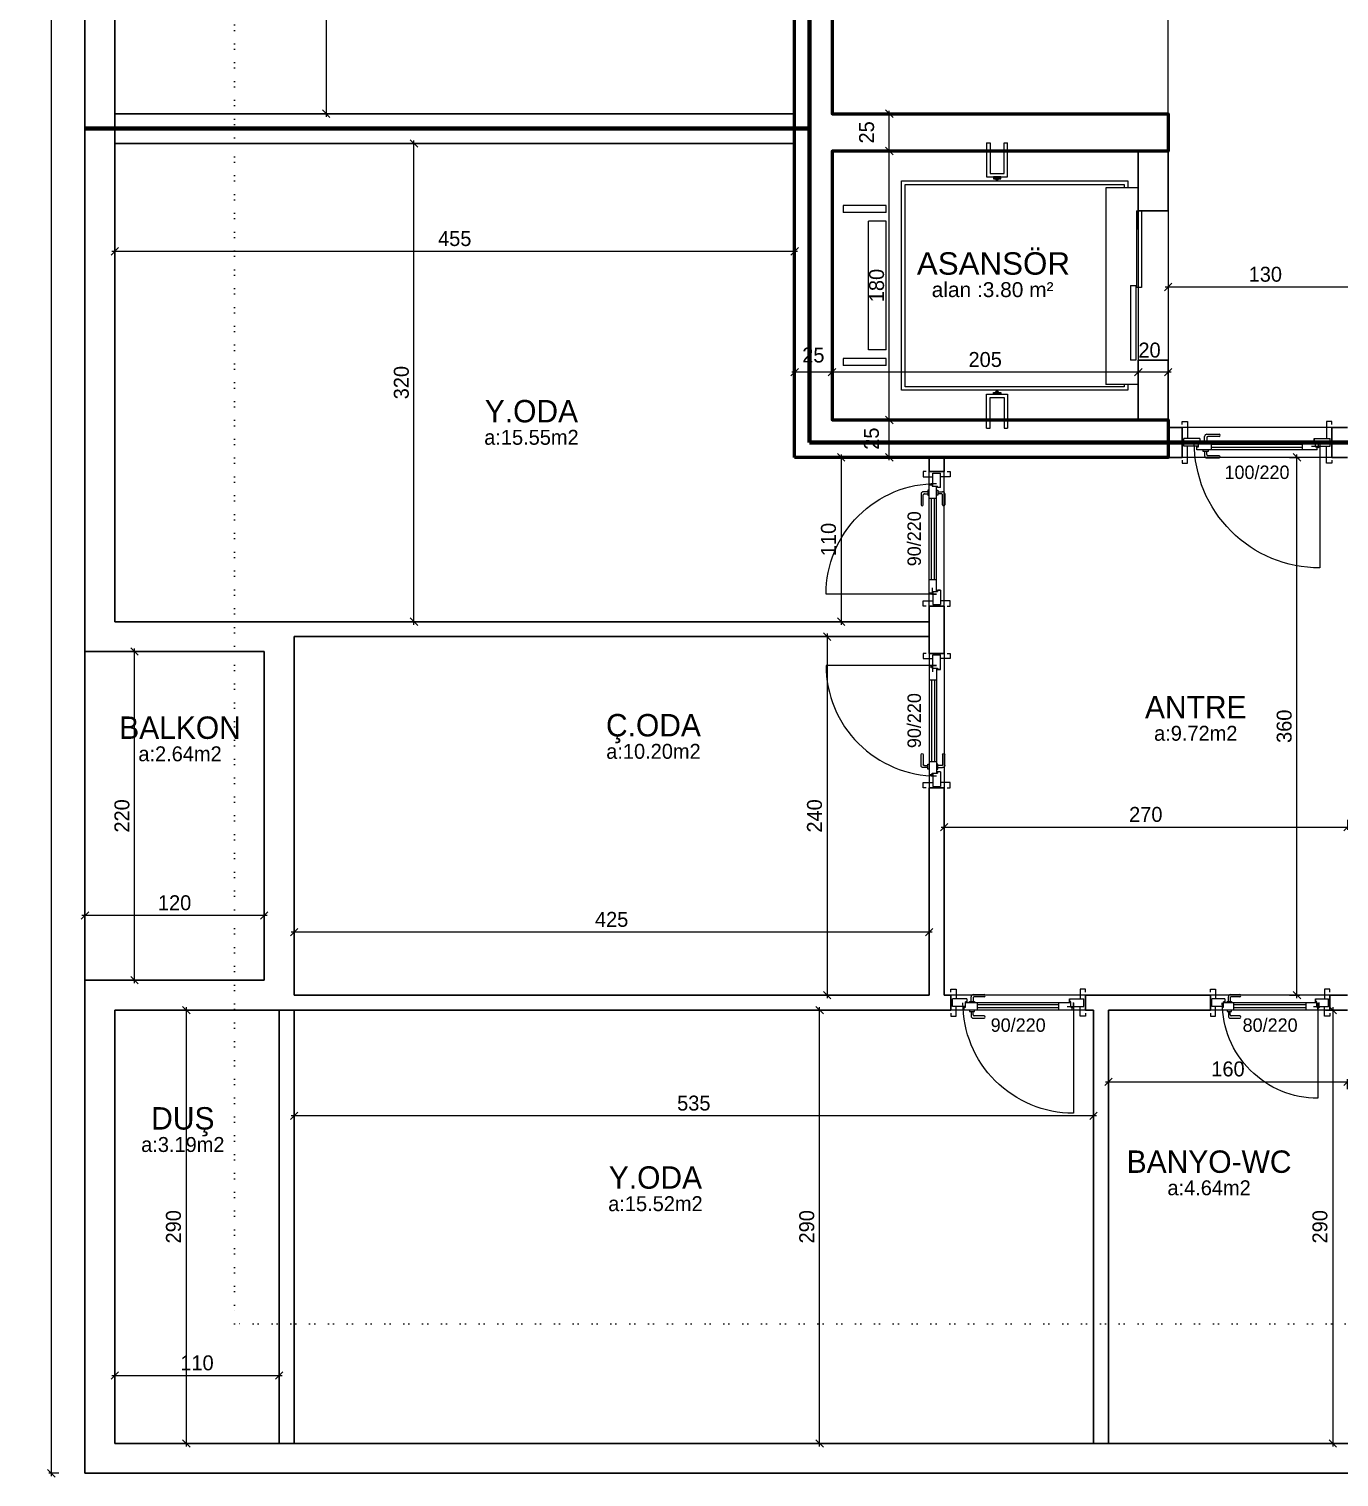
# Model space of a CAD drawing. Header units: centimetres. Extents: x 562865 to 1310255, y -148070 to 32737.
# Drawn here: x 588682 to 589559, y -2566 to -1597 of the extents above; entities that cross this region are included whole.
import ezdxf
from ezdxf.enums import TextEntityAlignment as Align

# ---------------------------------------------------------------- set-up
doc = ezdxf.new("R2010")
doc.units = ezdxf.units.CM
doc.header["$LTSCALE"] = 2.5
doc.linetypes.add('DOT', pattern=[0.25, 0, -0.25])
doc.layers.get('0').update_dxf_attribs({"color": 86})
for name, color, linetype, lineweight in [('ADAKENARI', 18, 'Continuous', 5), ('DUVAR', 4, 'Continuous', 30), ('duvar-kesim', 7, 'Continuous', 0), ('ince', 30, 'Continuous', 15), ('iç ölçü', 106, 'Continuous', 18), ('kapi', 9, 'Continuous', 0), ('kolon', 1, 'Continuous', 53)]:
    doc.layers.add(name, color=color, linetype=linetype, lineweight=lineweight)
for name, color, linetype in [('alan', 7, 'Continuous'), ('kapi-yazi', 7, 'Continuous'), ('mahal', 7, 'Continuous'), ('MAKINA', 4, 'Continuous'), ('MERBAS', 231, 'Continuous'), ('MIMARI', 3, 'Continuous'), ('Oda', 7, 'Continuous')]:
    doc.layers.add(name, color=color, linetype=linetype)
doc.styles.add('MAHALADI', font='arial.ttf')
doc.styles.add('PINAR', font='comic.ttf')
doc.dimstyles.new('TEMİZ ÖLÇÜ', dxfattribs={"dimtxt": 10, "dimasz": 5, "dimexe": 1.8, "dimexo": 0.625, "dimgap": 3, "dimtad": 1, "dimdec": 0, "dimrnd": 0.5, "dimzin": 1, "dimdsep": 46, "dimtxsty": 'PINAR', "dimblk": 'OBLIQUE', "dimcen": 0.9, "dimdle": 2, "dimclrd": 256, "dimclre": 256, "dimclrt": 7, "dimadec": 0, "dimazin": 0, "dimtfac": 1, "dimtdec": 0, "dimtofl": 0, "dimtmove": 2, "dimatfit": 2, "dimfxl": 10, "dimfxlon": 1, "dimlwd": -1, "dimlwe": -1, "dimarcsym": 0})

# ---------------------------------------------------------------- blocks, each defined once
blk = doc.blocks.new('_Oblique')
at = {"color": 0, "linetype": 'ByBlock', "lineweight": -2}
blk.add_line((-0.5, -0.5), (0.5, 0.5), dxfattribs=at)
blk = doc.blocks.new('*D8')
at = {"layer": 'Defpoints', "color": 0}
for p in [(589424.81, -1826.51), (589444.81, -1823.91), (589424.81, -1840.23)]:
    blk.add_point(p, dxfattribs=at)
at = {"layer": 'iç ölçü'}
for p, q in [((589446.81, -1826.51), (589422.81, -1826.51)), ((589424.81, -1836.51), (589424.81, -1824.71)), ((589444.81, -1824.53), (589444.81, -1828.31))]:
    blk.add_line(p, q, dxfattribs=at)
at = {"layer": 'iç ölçü', "linetype": 'ByBlock', "xscale": 5, "yscale": 5, "zscale": 5, "rotation": 180}
blk.add_blockref('_Oblique', (589424.81, -1826.51), dxfattribs=at)
at = {"layer": 'iç ölçü', "linetype": 'ByBlock', "xscale": 5, "yscale": 5, "zscale": 5}
blk.add_blockref('_Oblique', (589444.81, -1826.51), dxfattribs=at)
at = {"layer": 'iç ölçü', "color": 7, "insert": (589432.31, -1811.74), "char_height": 10, "attachment_point": 5, "style": 'PINAR'}
blk.add_mtext('20', dxfattribs=at)
blk = doc.blocks.new('*D9')
at = {"layer": 'Defpoints', "color": 0}
for p in [(589219.81, -1802.1), (589219.81, -1826.51), (589424.81, -1840.23)]:
    blk.add_point(p, dxfattribs=at)
at = {"layer": 'iç ölçü'}
for p, q in [((589219.81, -1816.51), (589219.81, -1828.31)), ((589426.81, -1826.51), (589217.81, -1826.51)), ((589424.81, -1836.51), (589424.81, -1824.71))]:
    blk.add_line(p, q, dxfattribs=at)
at = {"layer": 'iç ölçü', "linetype": 'ByBlock', "xscale": 5, "yscale": 5, "zscale": 5, "rotation": 180}
blk.add_blockref('_Oblique', (589219.81, -1826.51), dxfattribs=at)
at = {"layer": 'iç ölçü', "linetype": 'ByBlock', "xscale": 5, "yscale": 5, "zscale": 5}
blk.add_blockref('_Oblique', (589424.81, -1826.51), dxfattribs=at)
at = {"layer": 'iç ölçü', "color": 7, "insert": (589322.31, -1818.04), "char_height": 10, "attachment_point": 5, "style": 'PINAR'}
blk.add_mtext('205', dxfattribs=at)
blk = doc.blocks.new('*D10')
at = {"layer": 'Defpoints', "color": 0}
for p in [(589219.81, -1802.1), (589194.81, -1824.07), (589194.81, -1826.51)]:
    blk.add_point(p, dxfattribs=at)
at = {"layer": 'iç ölçü'}
for p, q in [((589219.81, -1816.51), (589219.81, -1828.31)), ((589221.81, -1826.51), (589192.81, -1826.51)), ((589194.81, -1824.69), (589194.81, -1828.31))]:
    blk.add_line(p, q, dxfattribs=at)
at = {"layer": 'iç ölçü', "linetype": 'ByBlock', "xscale": 5, "yscale": 5, "zscale": 5, "rotation": 180}
blk.add_blockref('_Oblique', (589194.81, -1826.51), dxfattribs=at)
at = {"layer": 'iç ölçü', "linetype": 'ByBlock', "xscale": 5, "yscale": 5, "zscale": 5}
blk.add_blockref('_Oblique', (589219.81, -1826.51), dxfattribs=at)
at = {"layer": 'iç ölçü', "color": 7, "insert": (589207.31, -1815.05), "char_height": 10, "attachment_point": 5, "style": 'PINAR'}
blk.add_mtext('25', dxfattribs=at)
blk = doc.blocks.new('*D11')
at = {"layer": 'Defpoints', "color": 0}
for p in [(589251.39, -1858.46), (589258.14, -1858.46), (589251.39, -1883.46)]:
    blk.add_point(p, dxfattribs=at)
at = {"layer": 'iç ölçü'}
for p, q in [((589252.01, -1858.46), (589259.94, -1858.46)), ((589258.14, -1885.46), (589258.14, -1856.46)), ((589252.01, -1883.46), (589259.94, -1883.46))]:
    blk.add_line(p, q, dxfattribs=at)
at = {"layer": 'iç ölçü', "linetype": 'ByBlock', "xscale": 5, "yscale": 5, "zscale": 5}
for p, rotation in [((589258.14, -1858.46), 90), ((589258.14, -1883.46), 270)]:
    blk.add_blockref('_Oblique', p, dxfattribs=dict(at, rotation=rotation))
at = {"layer": 'iç ölçü', "color": 7, "insert": (589246.24, -1870.96), "char_height": 10, "attachment_point": 5, "rotation": 90, "style": 'PINAR'}
blk.add_mtext('25', dxfattribs=at)
blk = doc.blocks.new('*D12')
at = {"layer": 'Defpoints', "color": 0}
for p in [(589253.92, -1678.46), (589258.14, -1678.46), (589251.39, -1858.46)]:
    blk.add_point(p, dxfattribs=at)
at = {"layer": 'iç ölçü'}
for p, q in [((589258.14, -1860.46), (589258.14, -1676.46)), ((589254.54, -1678.46), (589259.94, -1678.46)), ((589252.01, -1858.46), (589259.94, -1858.46))]:
    blk.add_line(p, q, dxfattribs=at)
at = {"layer": 'iç ölçü', "linetype": 'ByBlock', "xscale": 5, "yscale": 5, "zscale": 5}
for p, rotation in [((589258.14, -1678.46), 90), ((589258.14, -1858.46), 270)]:
    blk.add_blockref('_Oblique', p, dxfattribs=dict(at, rotation=rotation))
at = {"layer": 'iç ölçü', "color": 7, "insert": (589249.68, -1768.46), "char_height": 10, "attachment_point": 5, "rotation": 90, "style": 'PINAR'}
blk.add_mtext('180', dxfattribs=at)
blk = doc.blocks.new('*D13')
at = {"layer": 'Defpoints', "color": 0}
for p in [(589253.92, -1653.46), (589258.14, -1653.46), (589253.92, -1678.46)]:
    blk.add_point(p, dxfattribs=at)
at = {"layer": 'iç ölçü'}
for p, q in [((589254.54, -1653.46), (589259.94, -1653.46)), ((589258.14, -1680.46), (589258.14, -1651.46)), ((589254.54, -1678.46), (589259.94, -1678.46))]:
    blk.add_line(p, q, dxfattribs=at)
at = {"layer": 'iç ölçü', "linetype": 'ByBlock', "xscale": 5, "yscale": 5, "zscale": 5}
for p, rotation in [((589258.14, -1653.46), 90), ((589258.14, -1678.46), 270)]:
    blk.add_blockref('_Oblique', p, dxfattribs=dict(at, rotation=rotation))
at = {"layer": 'iç ölçü', "color": 7, "insert": (589243.01, -1665.96), "char_height": 10, "attachment_point": 5, "rotation": 90, "style": 'PINAR'}
blk.add_mtext('25', dxfattribs=at)
blk = doc.blocks.new('*D14')
at = {"layer": 'Defpoints', "color": 0}
for p in [(589444.81, -1768.48), (589574.81, -1768.48), (589574.81, -1769.41)]:
    blk.add_point(p, dxfattribs=at)
at = {"layer": 'iç ölçü'}
for p, q in [((589442.81, -1769.41), (589576.81, -1769.41)), ((589444.81, -1769.1), (589444.81, -1771.21)), ((589574.81, -1769.1), (589574.81, -1771.21))]:
    blk.add_line(p, q, dxfattribs=at)
at = {"layer": 'iç ölçü', "linetype": 'ByBlock', "xscale": 5, "yscale": 5, "zscale": 5, "rotation": 180}
blk.add_blockref('_Oblique', (589444.81, -1769.41), dxfattribs=at)
at = {"layer": 'iç ölçü', "linetype": 'ByBlock', "xscale": 5, "yscale": 5, "zscale": 5}
blk.add_blockref('_Oblique', (589574.81, -1769.41), dxfattribs=at)
at = {"layer": 'iç ölçü', "color": 7, "insert": (589509.81, -1760.98), "char_height": 10, "attachment_point": 5, "style": 'PINAR'}
blk.add_mtext('130', dxfattribs=at)
blk = doc.blocks.new('*D15')
at = {"layer": 'Defpoints', "color": 0}
for p in [(589273.34, -1883.46), (589225.89, -1993.46), (589273.34, -1993.46)]:
    blk.add_point(p, dxfattribs=at)
at = {"layer": 'iç ölçü'}
for p, q in [((589230.89, -1883.46), (589224.09, -1883.46)), ((589225.89, -1881.46), (589225.89, -1995.46)), ((589230.89, -1993.46), (589224.09, -1993.46))]:
    blk.add_line(p, q, dxfattribs=at)
at = {"layer": 'iç ölçü', "linetype": 'ByBlock', "xscale": 5, "yscale": 5, "zscale": 5}
for p, rotation in [((589225.89, -1883.46), 90), ((589225.89, -1993.46), 270)]:
    blk.add_blockref('_Oblique', p, dxfattribs=dict(at, rotation=rotation))
at = {"layer": 'iç ölçü', "color": 7, "insert": (589217.48, -1938.46), "char_height": 10, "attachment_point": 5, "rotation": 90, "style": 'PINAR'}
blk.add_mtext('110', dxfattribs=at)
blk = doc.blocks.new('*D16')
at = {"layer": 'Defpoints', "color": 0}
for p in [(589564.81, -2301.39), (589404.81, -2312.38), (589564.81, -2312.38)]:
    blk.add_point(p, dxfattribs=at)
at = {"layer": 'iç ölçü'}
for p, q in [((589402.81, -2301.39), (589566.81, -2301.39)), ((589404.81, -2306.39), (589404.81, -2299.59)), ((589564.81, -2306.39), (589564.81, -2299.59))]:
    blk.add_line(p, q, dxfattribs=at)
at = {"layer": 'iç ölçü', "linetype": 'ByBlock', "xscale": 5, "yscale": 5, "zscale": 5, "rotation": 180}
blk.add_blockref('_Oblique', (589404.81, -2301.39), dxfattribs=at)
at = {"layer": 'iç ölçü', "linetype": 'ByBlock', "xscale": 5, "yscale": 5, "zscale": 5}
blk.add_blockref('_Oblique', (589564.81, -2301.39), dxfattribs=at)
at = {"layer": 'iç ölçü', "color": 7, "insert": (589484.81, -2292.87), "char_height": 10, "attachment_point": 5, "style": 'PINAR'}
blk.add_mtext('160', dxfattribs=at)
blk = doc.blocks.new('*D17')
at = {"layer": 'Defpoints', "color": 0}
for p in [(589528.45, -2253.46), (589528.45, -2543.46), (589554.97, -2543.46)]:
    blk.add_point(p, dxfattribs=at)
at = {"layer": 'iç ölçü'}
for p, q in [((589549.97, -2253.46), (589556.77, -2253.46)), ((589554.97, -2251.46), (589554.97, -2545.46)), ((589549.97, -2543.46), (589556.77, -2543.46))]:
    blk.add_line(p, q, dxfattribs=at)
at = {"layer": 'iç ölçü', "linetype": 'ByBlock', "xscale": 5, "yscale": 5, "zscale": 5}
for p, rotation in [((589554.97, -2253.46), 90), ((589554.97, -2543.46), 270)]:
    blk.add_blockref('_Oblique', p, dxfattribs=dict(at, rotation=rotation))
at = {"layer": 'iç ölçü', "color": 7, "insert": (589546.39, -2398.46), "char_height": 10, "attachment_point": 5, "rotation": 90, "style": 'PINAR'}
blk.add_mtext('290', dxfattribs=at)
blk = doc.blocks.new('*D18')
at = {"layer": 'Defpoints', "color": 0}
for p in [(588859.81, -2324.17), (588859.81, -2331.97), (589394.81, -2331.97)]:
    blk.add_point(p, dxfattribs=at)
at = {"layer": 'iç ölçü'}
for p, q in [((589396.81, -2324.17), (588857.81, -2324.17)), ((588859.81, -2329.17), (588859.81, -2322.37)), ((589394.81, -2329.17), (589394.81, -2322.37))]:
    blk.add_line(p, q, dxfattribs=at)
at = {"layer": 'iç ölçü', "linetype": 'ByBlock', "xscale": 5, "yscale": 5, "zscale": 5, "rotation": 180}
blk.add_blockref('_Oblique', (588859.81, -2324.17), dxfattribs=at)
at = {"layer": 'iç ölçü', "linetype": 'ByBlock', "xscale": 5, "yscale": 5, "zscale": 5}
blk.add_blockref('_Oblique', (589394.81, -2324.17), dxfattribs=at)
at = {"layer": 'iç ölçü', "color": 7, "insert": (589127.31, -2315.73), "char_height": 10, "attachment_point": 5, "style": 'PINAR'}
blk.add_mtext('535', dxfattribs=at)
blk = doc.blocks.new('*D19')
at = {"layer": 'Defpoints', "color": 0}
for p in [(589163.83, -2253.46), (589211.54, -2253.46), (589163.83, -2543.46)]:
    blk.add_point(p, dxfattribs=at)
at = {"layer": 'iç ölçü'}
for p, q in [((589206.54, -2253.46), (589213.34, -2253.46)), ((589211.54, -2545.46), (589211.54, -2251.46)), ((589206.54, -2543.46), (589213.34, -2543.46))]:
    blk.add_line(p, q, dxfattribs=at)
at = {"layer": 'iç ölçü', "linetype": 'ByBlock', "xscale": 5, "yscale": 5, "zscale": 5}
for p, rotation in [((589211.54, -2253.46), 90), ((589211.54, -2543.46), 270)]:
    blk.add_blockref('_Oblique', p, dxfattribs=dict(at, rotation=rotation))
at = {"layer": 'iç ölçü', "color": 7, "insert": (589202.96, -2398.46), "char_height": 10, "attachment_point": 5, "rotation": 90, "style": 'PINAR'}
blk.add_mtext('290', dxfattribs=at)
blk = doc.blocks.new('*D20')
at = {"layer": 'Defpoints', "color": 0}
for p in [(588719.81, -2182.94), (588719.81, -2190.06), (588839.81, -2182.94)]:
    blk.add_point(p, dxfattribs=at)
at = {"layer": 'iç ölçü'}
for p, q in [((588841.81, -2190.06), (588717.81, -2190.06)), ((588719.81, -2185.06), (588719.81, -2191.86)), ((588839.81, -2185.06), (588839.81, -2191.86))]:
    blk.add_line(p, q, dxfattribs=at)
at = {"layer": 'iç ölçü', "linetype": 'ByBlock', "xscale": 5, "yscale": 5, "zscale": 5, "rotation": 180}
blk.add_blockref('_Oblique', (588719.81, -2190.06), dxfattribs=at)
at = {"layer": 'iç ölçü', "linetype": 'ByBlock', "xscale": 5, "yscale": 5, "zscale": 5}
blk.add_blockref('_Oblique', (588839.81, -2190.06), dxfattribs=at)
at = {"layer": 'iç ölçü', "color": 7, "insert": (588779.81, -2181.65), "char_height": 10, "attachment_point": 5, "style": 'PINAR'}
blk.add_mtext('120', dxfattribs=at)
blk = doc.blocks.new('*D21')
at = {"layer": 'Defpoints', "color": 0}
for p in [(588753.01, -2013.46), (588779.81, -2013.46), (588779.81, -2233.46)]:
    blk.add_point(p, dxfattribs=at)
at = {"layer": 'iç ölçü'}
for p, q in [((588758.01, -2013.46), (588751.21, -2013.46)), ((588753.01, -2235.46), (588753.01, -2011.46)), ((588758.01, -2233.46), (588751.21, -2233.46))]:
    blk.add_line(p, q, dxfattribs=at)
at = {"layer": 'iç ölçü', "linetype": 'ByBlock', "xscale": 5, "yscale": 5, "zscale": 5}
for p, rotation in [((588753.01, -2013.46), 90), ((588753.01, -2233.46), 270)]:
    blk.add_blockref('_Oblique', p, dxfattribs=dict(at, rotation=rotation))
at = {"layer": 'iç ölçü', "color": 7, "insert": (588744.62, -2123.46), "char_height": 10, "attachment_point": 5, "rotation": 90, "style": 'PINAR'}
blk.add_mtext('220', dxfattribs=at)
blk = doc.blocks.new('*D22')
at = {"layer": 'Defpoints', "color": 0}
for p in [(588785.38, -2253.46), (588785.38, -2543.46), (588787.67, -2543.46)]:
    blk.add_point(p, dxfattribs=at)
at = {"layer": 'iç ölçü'}
for p, q in [((588786.01, -2253.46), (588789.47, -2253.46)), ((588787.67, -2251.46), (588787.67, -2545.46)), ((588786.01, -2543.46), (588789.47, -2543.46))]:
    blk.add_line(p, q, dxfattribs=at)
at = {"layer": 'iç ölçü', "linetype": 'ByBlock', "xscale": 5, "yscale": 5, "zscale": 5}
for p, rotation in [((588787.67, -2253.46), 90), ((588787.67, -2543.46), 270)]:
    blk.add_blockref('_Oblique', p, dxfattribs=dict(at, rotation=rotation))
at = {"layer": 'iç ölçü', "color": 7, "insert": (588779.09, -2398.46), "char_height": 10, "attachment_point": 5, "rotation": 90, "style": 'PINAR'}
blk.add_mtext('290', dxfattribs=at)
blk = doc.blocks.new('*D23')
at = {"layer": 'Defpoints', "color": 0}
for p in [(588739.81, -2482.74), (588849.81, -2482.74), (588849.81, -2498.01)]:
    blk.add_point(p, dxfattribs=at)
at = {"layer": 'iç ölçü'}
for p, q in [((588737.81, -2498.01), (588851.81, -2498.01)), ((588739.81, -2493.01), (588739.81, -2499.81)), ((588849.81, -2493.01), (588849.81, -2499.81))]:
    blk.add_line(p, q, dxfattribs=at)
at = {"layer": 'iç ölçü', "linetype": 'ByBlock', "xscale": 5, "yscale": 5, "zscale": 5, "rotation": 180}
blk.add_blockref('_Oblique', (588739.81, -2498.01), dxfattribs=at)
at = {"layer": 'iç ölçü', "linetype": 'ByBlock', "xscale": 5, "yscale": 5, "zscale": 5}
blk.add_blockref('_Oblique', (588849.81, -2498.01), dxfattribs=at)
at = {"layer": 'iç ölçü', "color": 7, "insert": (588794.81, -2489.6), "char_height": 10, "attachment_point": 5, "style": 'PINAR'}
blk.add_mtext('110', dxfattribs=at)
blk = doc.blocks.new('*D30')
at = {"layer": 'Defpoints', "color": 0}
for p in [(588940.02, -1673.46), (588954.41, -1673.46), (588954.41, -1993.46)]:
    blk.add_point(p, dxfattribs=at)
at = {"layer": 'iç ölçü'}
for p, q in [((588945.02, -1673.46), (588938.22, -1673.46)), ((588940.02, -1995.46), (588940.02, -1671.46)), ((588945.02, -1993.46), (588938.22, -1993.46))]:
    blk.add_line(p, q, dxfattribs=at)
at = {"layer": 'iç ölçü', "linetype": 'ByBlock', "xscale": 5, "yscale": 5, "zscale": 5}
for p, rotation in [((588940.02, -1673.46), 90), ((588940.02, -1993.46), 270)]:
    blk.add_blockref('_Oblique', p, dxfattribs=dict(at, rotation=rotation))
at = {"layer": 'iç ölçü', "color": 7, "insert": (588931.6, -1833.46), "char_height": 10, "attachment_point": 5, "rotation": 90, "style": 'PINAR'}
blk.add_mtext('320', dxfattribs=at)
blk = doc.blocks.new('*D31')
at = {"layer": 'Defpoints', "color": 0}
for p in [(588739.81, -1745.58), (588739.81, -1759.96), (589194.81, -1759.96)]:
    blk.add_point(p, dxfattribs=at)
at = {"layer": 'iç ölçü'}
for p, q in [((588739.81, -1750.58), (588739.81, -1743.78)), ((589194.81, -1750.58), (589194.81, -1743.78)), ((589196.81, -1745.58), (588737.81, -1745.58))]:
    blk.add_line(p, q, dxfattribs=at)
at = {"layer": 'iç ölçü', "linetype": 'ByBlock', "xscale": 5, "yscale": 5, "zscale": 5, "rotation": 180}
blk.add_blockref('_Oblique', (588739.81, -1745.58), dxfattribs=at)
at = {"layer": 'iç ölçü', "linetype": 'ByBlock', "xscale": 5, "yscale": 5, "zscale": 5}
blk.add_blockref('_Oblique', (589194.81, -1745.58), dxfattribs=at)
at = {"layer": 'iç ölçü', "color": 7, "insert": (588967.31, -1737.09), "char_height": 10, "attachment_point": 5, "style": 'PINAR'}
blk.add_mtext('455', dxfattribs=at)
blk = doc.blocks.new('*D32')
at = {"layer": 'Defpoints', "color": 0}
for p in [(589196.29, -2003.46), (589196.29, -2243.46), (589216.54, -2243.46)]:
    blk.add_point(p, dxfattribs=at)
at = {"layer": 'iç ölçü'}
for p, q in [((589211.54, -2003.46), (589218.34, -2003.46)), ((589216.54, -2001.46), (589216.54, -2245.46)), ((589211.54, -2243.46), (589218.34, -2243.46))]:
    blk.add_line(p, q, dxfattribs=at)
at = {"layer": 'iç ölçü', "linetype": 'ByBlock', "xscale": 5, "yscale": 5, "zscale": 5}
for p, rotation in [((589216.54, -2003.46), 90), ((589216.54, -2243.46), 270)]:
    blk.add_blockref('_Oblique', p, dxfattribs=dict(at, rotation=rotation))
at = {"layer": 'iç ölçü', "color": 7, "insert": (589208.13, -2123.46), "char_height": 10, "attachment_point": 5, "rotation": 90, "style": 'PINAR'}
blk.add_mtext('240', dxfattribs=at)
blk = doc.blocks.new('*D33')
at = {"layer": 'Defpoints', "color": 0}
for p in [(588859.81, -2186.14), (589284.81, -2186.14), (588859.81, -2201.26)]:
    blk.add_point(p, dxfattribs=at)
at = {"layer": 'iç ölçü'}
for p, q in [((588859.81, -2196.26), (588859.81, -2203.06)), ((589284.81, -2196.26), (589284.81, -2203.06)), ((589286.81, -2201.26), (588857.81, -2201.26))]:
    blk.add_line(p, q, dxfattribs=at)
at = {"layer": 'iç ölçü', "linetype": 'ByBlock', "xscale": 5, "yscale": 5, "zscale": 5, "rotation": 180}
blk.add_blockref('_Oblique', (588859.81, -2201.26), dxfattribs=at)
at = {"layer": 'iç ölçü', "linetype": 'ByBlock', "xscale": 5, "yscale": 5, "zscale": 5}
blk.add_blockref('_Oblique', (589284.81, -2201.26), dxfattribs=at)
at = {"layer": 'iç ölçü', "color": 7, "insert": (589072.31, -2192.77), "char_height": 10, "attachment_point": 5, "style": 'PINAR'}
blk.add_mtext('425', dxfattribs=at)
blk = doc.blocks.new('*D34')
at = {"layer": 'Defpoints', "color": 0}
for p in [(589294.81, -2056.74), (589564.81, -2056.74), (589564.81, -2130.99)]:
    blk.add_point(p, dxfattribs=at)
at = {"layer": 'iç ölçü'}
for p, q in [((589292.81, -2130.99), (589566.81, -2130.99)), ((589294.81, -2125.99), (589294.81, -2132.79)), ((589564.81, -2125.99), (589564.81, -2132.79))]:
    blk.add_line(p, q, dxfattribs=at)
at = {"layer": 'iç ölçü', "linetype": 'ByBlock', "xscale": 5, "yscale": 5, "zscale": 5, "rotation": 180}
blk.add_blockref('_Oblique', (589294.81, -2130.99), dxfattribs=at)
at = {"layer": 'iç ölçü', "linetype": 'ByBlock', "xscale": 5, "yscale": 5, "zscale": 5}
blk.add_blockref('_Oblique', (589564.81, -2130.99), dxfattribs=at)
at = {"layer": 'iç ölçü', "color": 7, "insert": (589429.81, -2122.51), "char_height": 10, "attachment_point": 5, "style": 'PINAR'}
blk.add_mtext('270', dxfattribs=at)
blk = doc.blocks.new('*D35')
at = {"layer": 'Defpoints', "color": 0}
for p in [(589509.1, -1883.46), (589530.99, -1883.46), (589509.1, -2243.46)]:
    blk.add_point(p, dxfattribs=at)
at = {"layer": 'iç ölçü'}
for p, q in [((589525.99, -1883.46), (589532.79, -1883.46)), ((589530.99, -2245.46), (589530.99, -1881.46)), ((589525.99, -2243.46), (589532.79, -2243.46))]:
    blk.add_line(p, q, dxfattribs=at)
at = {"layer": 'iç ölçü', "linetype": 'ByBlock', "xscale": 5, "yscale": 5, "zscale": 5}
for p, rotation in [((589530.99, -1883.46), 90), ((589530.99, -2243.46), 270)]:
    blk.add_blockref('_Oblique', p, dxfattribs=dict(at, rotation=rotation))
at = {"layer": 'iç ölçü', "color": 7, "insert": (589522.48, -2063.46), "char_height": 10, "attachment_point": 5, "rotation": 90, "style": 'PINAR'}
blk.add_mtext('360', dxfattribs=at)
blk = doc.blocks.new('fm-door1')
at = {"linetype": 'Continuous'}
for p, q in [((0, 25), (0, -25)), ((100, 25), (0, 25)), ((79.7, 31.8), (79.7, -0.3)), ((84, 27.6), (127.8, 27.6)), ((90, 50), (910, 50)), ((90, 50), (90, 30)), ((100, 30), (90, 30)), ((100, 30), (100, -5)), ((100, 30), (100, -5)), ((100, 0), (900, 0)), ((190, 50), (190, 0)), ((810, 50), (810, 0)), ((910, 30), (900, 30)), ((900, 30), (900, -5)), ((900, 25), (1000, 25)), ((910, 50), (910, 30)), ((1000, 25), (1000, -25)), ((110, -25), (0, -25)), ((100, -5), (110, -5)), ((110, -5), (100, -5)), ((110, -5), (110, -25)), ((110, -25), (110, -5)), ((890, -25), (890, -5)), ((890, -5), (900, -5)), ((890, -25), (1000, -25))]:
    blk.add_line(p, q, dxfattribs=at)
at = {"color": 8, "linetype": 'Continuous'}
for p, q in [((190, 35), (810, 35)), ((190, 15), (810, 15))]:
    blk.add_line(p, q, dxfattribs=at)
at = {"linetype": 'Continuous'}
for points in [[(857.6, 58.1), (857.6, 88.9, 0.414214), (842.4, 104.1), (758.6, 104.1, 1), (758.6, 88.9), (834.8, 88.9, -0.414214), (842.4, 81.3), (842.4, 58.1)], [(857.6, -8.1), (857.6, -38.9, -0.414214), (842.4, -54.1), (758.6, -54.1, -1), (758.6, -38.9), (834.8, -38.9, 0.414214), (842.4, -31.3), (842.4, -8.1)]]:
    blk.add_lwpolyline(points, format="xyb", dxfattribs=at)
for points in [[(869, 50), (869, 58.1), (831, 58.1), (831, 50)], [(869, 0), (869, -8.1), (831, -8.1), (831, 0)]]:
    blk.add_lwpolyline(points, dxfattribs=at)
blk.add_circle((84, 31.8), 4.26, dxfattribs=at)
blk = doc.blocks.new('*D60')
at = {"layer": 'Defpoints', "color": 0}
for p in [(588885.39, -1343.46), (588881.27, -1653.46), (588885.39, -1653.46)]:
    blk.add_point(p, dxfattribs=at)
at = {"layer": 'iç ölçü'}
for p, q in [((588884.77, -1343.46), (588879.47, -1343.46)), ((588881.27, -1341.46), (588881.27, -1655.46)), ((588884.77, -1653.46), (588879.47, -1653.46))]:
    blk.add_line(p, q, dxfattribs=at)
at = {"layer": 'iç ölçü', "linetype": 'ByBlock', "xscale": 5, "yscale": 5, "zscale": 5}
for p, rotation in [((588881.27, -1343.46), 90), ((588881.27, -1653.46), 270)]:
    blk.add_blockref('_Oblique', p, dxfattribs=dict(at, rotation=rotation))
at = {"layer": 'iç ölçü', "color": 7, "insert": (588872.84, -1498.46), "char_height": 10, "attachment_point": 5, "rotation": 90, "style": 'PINAR'}
blk.add_mtext('310', dxfattribs=at)
blk = doc.blocks.new('*D68')
at = {"layer": 'Defpoints', "color": 0}
for p in [(588697.35, -338.46), (588822.03, -338.46), (588822.03, -2563.46)]:
    blk.add_point(p, dxfattribs=at)
at = {"layer": 'iç ölçü'}
for p, q in [((588702.35, -338.46), (588695.55, -338.46)), ((588697.35, -2565.46), (588697.35, -336.46)), ((588702.35, -2563.46), (588695.55, -2563.46))]:
    blk.add_line(p, q, dxfattribs=at)
at = {"layer": 'iç ölçü', "linetype": 'ByBlock', "xscale": 5, "yscale": 5, "zscale": 5}
for p, rotation in [((588697.35, -338.46), 90), ((588697.35, -2563.46), 270)]:
    blk.add_blockref('_Oblique', p, dxfattribs=dict(at, rotation=rotation))
at = {"layer": 'iç ölçü', "color": 7, "lineweight": 140, "insert": (588688.9136, -1450.96), "char_height": 10, "attachment_point": 5, "rotation": 90, "style": 'PINAR'}
blk.add_mtext('2225', dxfattribs=at)

msp = doc.modelspace()

# ---------------------------------------------------------------- linework, layer by layer
at = {"color": 4, "ltscale": 0.1}
for p, q in [((589423.49, -1718.48), (589426.96, -1718.48)), ((589423.49, -1718.48), (589423.49, -1769.89)), ((589426.96, -1718.48), (589426.96, -1769.89)), ((589419.57, -1768.48), (589423.1, -1768.48)), ((589419.57, -1768.48), (589419.57, -1818.48)), ((589423.1, -1768.48), (589423.1, -1818.48)), ((589426.96, -1769.89), (589423.49, -1769.89)), ((589423.1, -1818.48), (589419.57, -1818.48))]:
    msp.add_line(p, q, dxfattribs=at)
at = {"layer": 'ADAKENARI', "color": 2, "linetype": 'DOT', "ltscale": 20}
for points in [[(589969.81, -438.46), (588819.81, -438.46), (588819.81, -2463.46), (589969.81, -2463.46)], [(588819.81, -438.46), (589969.81, -438.46), (589969.81, -2463.46), (588819.81, -2463.46)]]:
    msp.add_lwpolyline(points, close=True, dxfattribs=at)
at = {"layer": 'DUVAR'}
for p, q in [((588719.81, -338.46), (588719.81, -2563.46)), ((588739.81, -458.46), (588739.81, -1993.46)), ((588739.81, -1653.46), (589194.81, -1653.46)), ((588739.81, -1673.46), (589194.81, -1673.46)), ((589424.81, -1678.46), (589424.81, -1718.48)), ((589444.81, -1678.46), (589444.81, -1718.48)), ((589444.81, -1718.48), (589424.81, -1718.48)), ((589444.81, -1818.48), (589424.81, -1818.48)), ((589424.81, -1818.48), (589424.81, -1858.46)), ((589444.81, -1818.48), (589444.81, -1858.46)), ((589444.81, -1863.46), (589454.24, -1863.46)), ((589454.24, -1863.46), (589454.24, -1883.46)), ((589554.24, -1863.46), (589564.81, -1863.46)), ((589554.24, -1863.46), (589554.24, -1883.46)), ((589284.81, -1892.96), (589284.81, -1883.46)), ((589294.81, -1892.96), (589294.81, -1883.46)), ((589444.81, -1883.46), (589454.24, -1883.46)), ((589554.24, -1883.46), (589564.81, -1883.46)), ((589294.81, -1892.96), (589284.81, -1892.96)), ((589284.81, -2014.68), (589284.81, -1982.96)), ((589294.81, -1982.96), (589284.81, -1982.96)), ((589294.81, -2014.68), (589294.81, -1982.96)), ((589284.81, -1993.46), (588739.81, -1993.46)), ((589284.81, -2003.46), (588859.81, -2003.46)), ((588859.81, -2003.46), (588859.81, -2243.46)), ((588839.81, -2013.46), (588719.81, -2013.46)), ((588839.81, -2013.46), (588839.81, -2233.46)), ((589294.81, -2014.68), (589284.81, -2014.68)), ((589284.81, -2243.46), (589284.81, -2104.68)), ((589294.81, -2104.68), (589284.81, -2104.68)), ((589294.81, -2243.46), (589294.81, -2104.68)), ((588839.81, -2233.46), (588719.81, -2233.46)), ((589284.81, -2243.46), (588859.81, -2243.46)), ((589299.39, -2243.46), (589294.81, -2243.46)), ((589299.39, -2243.46), (589299.39, -2253.46)), ((589473.02, -2243.46), (589389.39, -2243.46)), ((589389.39, -2243.46), (589389.39, -2253.46)), ((589473.02, -2243.46), (589473.02, -2253.46)), ((589564.81, -2243.46), (589553.02, -2243.46)), ((589553.02, -2243.46), (589553.02, -2253.46)), ((588739.81, -2253.46), (588739.81, -2543.46)), ((589299.39, -2253.46), (588739.81, -2253.46)), ((588849.81, -2253.46), (588849.81, -2543.46)), ((588859.81, -2253.46), (588859.81, -2543.46)), ((589394.81, -2253.46), (589389.39, -2253.46)), ((589394.81, -2253.46), (589394.81, -2543.46)), ((589404.81, -2253.46), (589404.81, -2543.46)), ((589473.02, -2253.46), (589404.81, -2253.46)), ((589564.81, -2253.46), (589553.02, -2253.46)), ((588739.81, -2543.46), (589969.81, -2543.46)), ((588719.81, -2563.46), (590069.81, -2563.46))]:
    msp.add_line(p, q, dxfattribs=at)
at = {"layer": 'duvar-kesim'}
for p, q in [((589424.81, -1718.48), (589424.81, -1818.48)), ((589444.81, -1718.48), (589444.81, -1818.48)), ((589554.24, -1863.46), (589454.24, -1863.46)), ((589554.24, -1883.46), (589454.24, -1883.46)), ((589284.81, -1982.96), (589284.81, -1892.96)), ((589294.81, -1982.96), (589294.81, -1892.96)), ((589284.81, -2014.68), (589284.81, -2104.68)), ((589294.81, -2014.68), (589294.81, -2104.68)), ((589389.39, -2243.46), (589299.39, -2243.46)), ((589553.02, -2243.46), (589473.02, -2243.46)), ((589389.39, -2253.46), (589299.39, -2253.46)), ((589553.02, -2253.46), (589473.02, -2253.46))]:
    msp.add_line(p, q, dxfattribs=at)
at = {"layer": 'ince', "ltscale": 0.1}
for p, q in [((589403.17, -1703.04), (589403.17, -1834.65)), ((589424.81, -1703.04), (589403.17, -1703.04)), ((589424.81, -1730.86), (589424.81, -1718.48)), ((589424.81, -1818.48), (589424.81, -1834.65)), ((589424.81, -1834.65), (589403.17, -1834.65))]:
    msp.add_line(p, q, dxfattribs=at)
at = {"layer": 'kapi'}
for points in [[(589454.24, -1861.46), (589454.24, -1859.46), (589457.74, -1859.46), (589457.74, -1870.96)], [(589554.24, -1861.46), (589554.24, -1859.46), (589550.74, -1859.46), (589550.74, -1870.96)], [(589454.24, -1885.46), (589454.24, -1887.46), (589457.74, -1887.46), (589457.74, -1875.96)], [(589554.24, -1885.46), (589554.24, -1887.46), (589550.74, -1887.46), (589550.74, -1875.96)], [(589282.81, -1892.96), (589280.81, -1892.96), (589280.81, -1896.46), (589287.31, -1896.46)], [(589296.81, -1892.96), (589298.81, -1892.96), (589298.81, -1896.46), (589292.31, -1896.46)], [(589282.81, -1982.96), (589280.81, -1982.96), (589280.81, -1979.46), (589287.31, -1979.46)], [(589296.81, -1982.96), (589298.81, -1982.96), (589298.81, -1979.46), (589292.31, -1979.46)], [(589282.81, -2014.68), (589280.81, -2014.68), (589280.81, -2018.18), (589287.31, -2018.18)], [(589296.81, -2014.68), (589298.81, -2014.68), (589298.81, -2018.18), (589292.31, -2018.18)], [(589282.81, -2104.68), (589280.81, -2104.68), (589280.81, -2101.18), (589287.31, -2101.18)], [(589296.81, -2104.68), (589298.81, -2104.68), (589298.81, -2101.18), (589292.31, -2101.18)], [(589299.39, -2241.46), (589299.39, -2239.46), (589302.89, -2239.46), (589302.89, -2245.96)], [(589389.39, -2241.46), (589389.39, -2239.46), (589385.89, -2239.46), (589385.89, -2245.96)], [(589473.02, -2241.46), (589473.02, -2239.46), (589476.52, -2239.46), (589476.52, -2245.96)], [(589553.02, -2241.46), (589553.02, -2239.46), (589549.52, -2239.46), (589549.52, -2245.96)], [(589299.39, -2255.46), (589299.39, -2257.46), (589302.89, -2257.46), (589302.89, -2250.96)], [(589389.39, -2255.46), (589389.39, -2257.46), (589385.89, -2257.46), (589385.89, -2250.96)], [(589473.02, -2255.46), (589473.02, -2257.46), (589476.52, -2257.46), (589476.52, -2250.96)], [(589553.02, -2255.46), (589553.02, -2257.46), (589549.52, -2257.46), (589549.52, -2250.96)]]:
    msp.add_lwpolyline(points, dxfattribs=at)
for points in [[(589546.24, -1873.46), (589546.24, -1957.46, -0.414214), (589462.24, -1873.46, -0.414214)], [(589289.81, -1974.96), (589215.81, -1974.96, -0.414214), (589289.81, -1900.96, -0.414214)], [(589289.81, -2022.68), (589215.81, -2022.68, 0.414214), (589289.81, -2096.68, 0.414214)], [(589381.39, -2248.46), (589381.39, -2322.46, -0.414214), (589307.39, -2248.46, -0.414214)], [(589545.02, -2248.46), (589545.02, -2312.46, -0.414214), (589481.02, -2248.46, -0.414214)]]:
    msp.add_lwpolyline(points, format="xyb", dxfattribs=at)
at = {"layer": 'kolon', "color": 6, "lineweight": 140}
msp.add_line((589204.81, -1663.46), (588719.81, -1663.46), dxfattribs=at)
msp.add_lwpolyline([(589204.81, -1873.46), (589584.81, -1873.46), (589584.81, -1293.46), (589574.81, -1293.46), (589574.81, -1143.46), (589214.81, -1143.46), (589214.81, -1293.46), (589204.81, -1293.46)], close=True, dxfattribs=at)
at = {"layer": 'kolon'}
msp.add_lwpolyline([(589194.81, -1883.46), (589194.81, -1283.46), (589444.81, -1283.46), (589444.81, -1313.46), (589219.81, -1313.46), (589219.81, -1653.46), (589444.81, -1653.46), (589444.81, -1678.46), (589219.81, -1678.46), (589219.81, -1858.46), (589444.81, -1858.46), (589444.81, -1883.46)], close=True, dxfattribs=at)
msp.add_lwpolyline([(589444.81, -1883.46), (589194.81, -1883.46)], dxfattribs=at)
at = {"layer": 'MAKINA', "ltscale": 0.1}
for p, q in [((589227.36, -1817.38), (589227.36, -1822.07)), ((589256.02, -1822.07), (589256.02, -1817.38))]:
    msp.add_line(p, q, dxfattribs=at)
at = {"layer": 'MERBAS'}
for p, q in [((589219.81, -1313.46), (589219.81, -1653.46)), ((589444.81, -1653.46), (589444.81, -1533.46)), ((589219.81, -1653.46), (589444.81, -1653.46))]:
    msp.add_line(p, q, dxfattribs=at)
at = {"layer": 'MIMARI', "ltscale": 0.1}
for p, q in [((589323.2, -1672.96), (589325.55, -1672.96)), ((589323.2, -1672.96), (589323.2, -1695.77)), ((589325.55, -1672.96), (589325.55, -1693.43)), ((589334.94, -1672.96), (589337.29, -1672.96)), ((589334.94, -1693.43), (589334.94, -1672.96)), ((589337.29, -1695.77), (589337.29, -1672.96)), ((589323.2, -1695.77), (589337.29, -1695.77)), ((589325.55, -1693.43), (589334.94, -1693.43)), ((589256.02, -1714.85), (589227.36, -1714.85)), ((589227.36, -1714.85), (589227.36, -1719.54)), ((589256.02, -1714.85), (589227.36, -1714.85)), ((589227.36, -1714.85), (589227.36, -1719.54)), ((589256.02, -1719.54), (589256.02, -1714.85)), ((589256.02, -1719.54), (589227.36, -1719.54)), ((589256.02, -1719.54), (589227.36, -1719.54)), ((589256.02, -1725.41), (589244.28, -1725.41)), ((589244.28, -1811.51), (589244.28, -1725.41)), ((589256.02, -1811.51), (589256.02, -1725.41)), ((589256.02, -1811.51), (589244.28, -1811.51)), ((589256.02, -1817.38), (589227.36, -1817.38)), ((589256.02, -1822.07), (589227.36, -1822.07)), ((589323.2, -1841.15), (589337.29, -1841.15)), ((589323.2, -1863.96), (589323.2, -1841.15)), ((589337.29, -1841.15), (589337.29, -1863.96)), ((589325.55, -1843.49), (589334.94, -1843.49)), ((589325.55, -1863.96), (589325.55, -1843.49)), ((589334.94, -1843.49), (589334.94, -1863.96)), ((589323.2, -1863.96), (589325.55, -1863.96)), ((589334.94, -1863.96), (589337.29, -1863.96))]:
    msp.add_line(p, q, dxfattribs=at)
for points in [[(589325.55, -1678.46), (589334.94, -1678.46)], [(589278.33, -1838.51), (589266.38, -1838.51), (589266.38, -1698.41), (589417.74, -1698.41), (589417.74, -1703.04)], [(589278.33, -1836.16), (589268.73, -1836.16), (589268.73, -1700.76), (589415.39, -1700.76), (589415.39, -1703.04)], [(589417.74, -1834.65), (589417.74, -1838.51), (589278.33, -1838.51)], [(589415.39, -1834.65), (589415.39, -1836.16), (589278.33, -1836.16)], [(589325.55, -1858.46), (589334.94, -1858.46)]]:
    msp.add_lwpolyline(points, dxfattribs=at)
for points in [[(589327.8, -1695.77), (589327.8, -1696.97), (589332.84, -1696.97), (589332.84, -1695.77)], [(589329.27, -1696.97), (589330.21, -1698.41), (589330.25, -1698.41), (589331.16, -1696.97)], [(589327.8, -1841.15), (589327.8, -1839.95), (589332.84, -1839.95), (589332.84, -1841.15)], [(589329.27, -1839.95), (589330.21, -1838.51), (589330.25, -1838.51), (589331.16, -1839.95)]]:
    msp.add_lwpolyline(points, close=True, dxfattribs=at)
for points in [[(589327.8, -1695.77), (589327.8, -1696.97), (589332.84, -1695.77), (589332.84, -1696.97)], [(589331.16, -1696.97), (589330.25, -1698.41), (589329.27, -1696.97), (589330.23, -1698.44)], [(589327.8, -1841.15), (589327.8, -1839.95), (589332.84, -1841.15), (589332.84, -1839.95)], [(589331.16, -1839.95), (589330.25, -1838.51), (589329.27, -1839.95), (589330.23, -1838.48)]]:
    msp.add_solid(points, dxfattribs=at)

# ---------------------------------------------------------------- block references
at = {"layer": 'kapi'}
for p, xscale, yscale, zscale, rotation in [((589553.24, -1873.46), 0.098, 0.1000000000000227, 0.098, 180), ((589289.81, -1981.96), 0.08799999999996544, 0.1000000000000227, 0.08800000000000001, 90), ((589289.81, -2015.68), 0.08799999999996544, -0.1000000000000227, 0.08800000000000001, 270), ((589388.39, -2248.46), 0.08800000000000001, 0.1000000000000227, 0.08800000000000001, 180), ((589552.02, -2248.46), 0.07800000000000001, 0.1000000000000227, 0.07800000000000001, 180)]:
    msp.add_blockref('fm-door1', p, dxfattribs=dict(at, xscale=xscale, yscale=yscale, zscale=zscale, rotation=rotation))

# ---------------------------------------------------------------- texts
at = {"layer": 'alan'}
for s, style, p in [('alan :3.80 m²', 'MAHALADI', (589327.29, -1776.21)), ('a:15.55m2', 'PINAR', (589018.64, -1875.05)), ('a:9.72m2', 'PINAR', (589463.25, -2073.15)), ('a:2.64m2', 'PINAR', (588783.45, -2086.9)), ('a:10.20m2', 'PINAR', (589100.3, -2085.24)), ('a:3.19m2', 'PINAR', (588785.33, -2348.39)), ('a:4.64m2', 'PINAR', (589472.17, -2377.37)), ('a:15.52m2', 'PINAR', (589101.63, -2387.99))]:
    msp.add_text(s, height=10, dxfattribs=dict(at, style=style)).set_placement(p, align=Align.CENTER)
at = {"layer": 'kapi-yazi', "style": 'PINAR'}
for s, rotation, p in [('100/220', 0, (589504.24, -1893.46)), ('90/220', 90, (589274.81, -1937.96)), ('90/220', 90, (589274.81, -2059.68)), ('90/220', 0, (589344.39, -2263.46)), ('80/220', 0, (589513.02, -2263.46))]:
    msp.add_text(s, height=9, rotation=rotation, dxfattribs=at).set_placement(p, align=Align.MIDDLE_CENTER)
at = {"layer": 'mahal', "style": 'PINAR'}
for s, p in [('Y.ODA', (589018.64, -1860.05)), ('ANTRE', (589463.25, -2058.15)), ('BALKON', (588783.45, -2071.9)), ('Ç.ODA', (589100.3, -2070.24)), ('DUŞ', (588785.33, -2333.39)), ('BANYO-WC', (589472.17, -2362.37)), ('Y.ODA', (589101.63, -2372.99))]:
    msp.add_text(s, height=15, dxfattribs=at).set_placement(p, align=Align.CENTER)
at = {"layer": 'Oda', "style": 'MAHALADI'}
msp.add_text('ASANSÖR', height=15, dxfattribs=at).set_placement((589327.83, -1761.21), align=Align.CENTER)

# ---------------------------------------------------------------- dimensions: what is measured, and where the dimension line sits
at = {"layer": 'iç ölçü', "color": 6, "lineweight": 140}
dim = msp.add_linear_dim(base=(588697.35, -338.46), p1=(588822.03, -2563.46), p2=(588822.03, -338.46), angle=90, dimstyle='TEMİZ ÖLÇÜ', override={"dimfxl": 5, "dimarcsym": 1}, dxfattribs=at)
dim.commit()
dim.dimension.update_dxf_attribs({"geometry": '*D68', "text_midpoint": (588688.91, -1450.96)})
at = {"layer": 'iç ölçü'}
for base, p1, p2, override, picture, middle in [((588881.27, -1653.46), (588885.39, -1343.46), (588885.39, -1653.46), {"dimfxl": 5, "dimarcsym": 1}, '*D60', (588872.84, -1498.46)), ((588940.02, -1673.46), (588954.41, -1993.46), (588954.41, -1673.46), {"dimfxl": 5, "dimarcsym": 1}, '*D30', (588931.6, -1833.46)), ((589258.14, -1678.46), (589251.39, -1858.46), (589253.92, -1678.46), {"dimtxsty": 'PINAR'}, '*D12', (589249.68, -1768.46)), ((589225.89, -1993.46), (589273.34, -1883.46), (589273.34, -1993.46), {"dimfxl": 5, "dimarcsym": 1}, '*D15', (589217.48, -1938.46)), ((589530.99, -1883.46), (589509.1, -2243.46), (589509.1, -1883.46), {"dimfxl": 5, "dimarcsym": 1}, '*D35', (589522.48, -2063.46)), ((589216.54, -2243.46), (589196.29, -2003.46), (589196.29, -2243.46), {"dimfxl": 5, "dimarcsym": 1}, '*D32', (589208.13, -2123.46)), ((588753.01, -2013.46), (588779.81, -2233.46), (588779.81, -2013.46), {"dimfxl": 5, "dimarcsym": 1}, '*D21', (588744.62, -2123.46)), ((588787.67, -2543.46), (588785.38, -2253.46), (588785.38, -2543.46), {"dimfxl": 5, "dimarcsym": 1}, '*D22', (588779.09, -2398.46)), ((589211.54, -2253.46), (589163.83, -2543.46), (589163.83, -2253.46), {"dimfxl": 5, "dimarcsym": 1}, '*D19', (589202.96, -2398.46)), ((589554.97, -2543.46), (589528.45, -2253.46), (589528.45, -2543.46), {"dimfxl": 5, "dimarcsym": 1}, '*D17', (589546.39, -2398.46))]:
    dim = msp.add_linear_dim(base=base, p1=p1, p2=p2, angle=90, dimstyle='TEMİZ ÖLÇÜ', override=override, dxfattribs=at)
    dim.commit()
    dim.dimension.update_dxf_attribs({"geometry": picture, "text_midpoint": middle})
for base, p1, p2, picture, middle in [((589258.14, -1653.46), (589253.92, -1678.46), (589253.92, -1653.46), '*D13', (589243.01, -1665.96)), ((589258.14, -1858.46), (589251.39, -1883.46), (589251.39, -1858.46), '*D11', (589246.24, -1870.96))]:
    dim = msp.add_linear_dim(base=base, p1=p1, p2=p2, angle=90, dimstyle='TEMİZ ÖLÇÜ', override={"dimtxsty": 'PINAR'}, dxfattribs=at)
    dim.commit()
    dim.dimension.update_dxf_attribs({"geometry": picture, "text_midpoint": middle, "dimtype": 160})
for base, p1, p2, override, picture, middle in [((588739.81, -1745.58), (589194.81, -1759.96), (588739.81, -1759.96), {"dimfxl": 5, "dimarcsym": 1}, '*D31', (588967.31, -1737.09)), ((589574.81, -1769.41), (589444.81, -1768.48), (589574.81, -1768.48), {"dimfxl": 5, "dimarcsym": 1}, '*D14', (589509.81, -1760.98)), ((589219.81, -1826.51), (589424.81, -1840.23), (589219.81, -1802.1), {"dimtxsty": 'PINAR'}, '*D9', (589322.31, -1818.04)), ((589564.81, -2130.99), (589294.81, -2056.74), (589564.81, -2056.74), {"dimfxl": 5, "dimarcsym": 1}, '*D34', (589429.81, -2122.51)), ((588719.81, -2190.06), (588839.81, -2182.94), (588719.81, -2182.94), {"dimfxl": 5, "dimarcsym": 1}, '*D20', (588779.81, -2181.65)), ((588859.81, -2201.26), (589284.81, -2186.14), (588859.81, -2186.14), {"dimfxl": 5, "dimarcsym": 1}, '*D33', (589072.31, -2192.77)), ((589564.81, -2301.39), (589404.81, -2312.38), (589564.81, -2312.38), {"dimfxl": 5, "dimarcsym": 1}, '*D16', (589484.81, -2292.87)), ((588859.81, -2324.17), (589394.81, -2331.97), (588859.81, -2331.97), {"dimfxl": 5, "dimarcsym": 1}, '*D18', (589127.31, -2315.73)), ((588849.81, -2498.01), (588739.81, -2482.74), (588849.81, -2482.74), {"dimfxl": 5, "dimarcsym": 1}, '*D23', (588794.81, -2489.6))]:
    dim = msp.add_linear_dim(base=base, p1=p1, p2=p2, dimstyle='TEMİZ ÖLÇÜ', override=override, dxfattribs=at)
    dim.commit()
    dim.dimension.update_dxf_attribs({"geometry": picture, "text_midpoint": middle})
for base, p1, p2, picture, middle in [((589194.81, -1826.51), (589219.81, -1802.1), (589194.81, -1824.07), '*D10', (589207.31, -1815.05)), ((589424.81, -1826.51), (589444.81, -1823.91), (589424.81, -1840.23), '*D8', (589432.31, -1811.74))]:
    dim = msp.add_linear_dim(base=base, p1=p1, p2=p2, dimstyle='TEMİZ ÖLÇÜ', override={"dimtxsty": 'PINAR'}, dxfattribs=at)
    dim.commit()
    dim.dimension.update_dxf_attribs({"geometry": picture, "text_midpoint": middle, "dimtype": 160})

doc.saveas('drawing.dxf')
